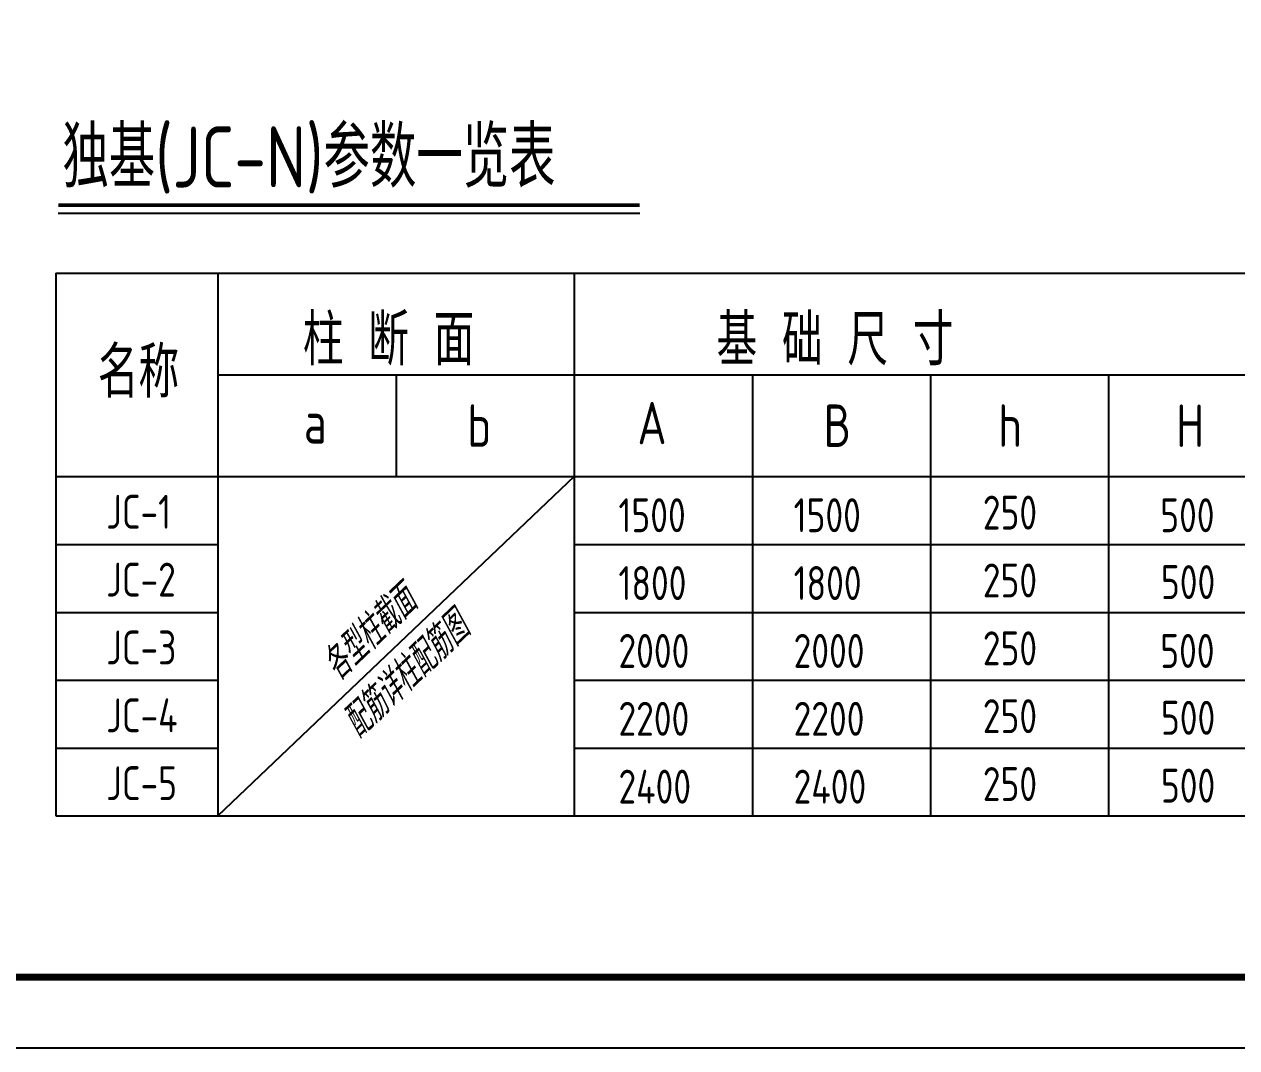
# Model space of a CAD drawing. Extents: x 169490 to 7584583, y -2399407 to 1374371.
# Drawn here: x 2585369 to 2602524, y 813191 to 827671 of the extents above; entities that cross this region are included whole.
import ezdxf

# ---------------------------------------------------------------- set-up
doc = ezdxf.new("R2010")
doc.units = 0
doc.header["$LTSCALE"] = 100
for name, color, linetype in [('350', 7, 'CONTINUOUS'), ('dsptext_col', 2, 'CONTINUOUS'), ('PUB_DIM', 3, 'CONTINUOUS'), ('PUB_TEXT', 4, 'CONTINUOUS'), ('S-WALL-WLINE1', 191, 'CONTINUOUS'), ('TEXT', 7, 'CONTINUOUS'), ('图框', 140, 'CONTINUOUS')]:
    doc.layers.add(name, color=color, linetype=linetype)
doc.styles.add('_HZDX', font='tssdeng.shx', dxfattribs={"width": 0.8, "bigfont": 'tssdchn.shx'})
doc.styles.add('TSSD_REIN', font='tssdeng.shx', dxfattribs={"width": 0.7, "bigfont": 'hztxt.shx'})

msp = doc.modelspace()

# ---------------------------------------------------------------- linework, layer by layer
at = {"layer": '350'}
msp.add_line((2585850.7, 825000), (2594077.8, 825000), dxfattribs=at)
at = {"layer": '350', "const_width": 56}
msp.add_lwpolyline([(2585850.7, 825112.1), (2594077.8, 825112.1)], dxfattribs=at)
at = {"layer": 'dsptext_col', "ltscale": 10}
msp.add_lwpolyline([(2546613, 854191.4), (2610413, 854191.4), (2610413, 814191.4), (2546613, 814191.4)], close=True, dxfattribs=at)
at = {"layer": 'PUB_DIM'}
for p, q in [((2585815.3, 824151.2), (2585815.3, 816471.2)), ((2585815.3, 824151.2), (2608990.6, 824151.2)), ((2588110.6, 824151.2), (2588110.6, 816471.2)), ((2593150.6, 824151.2), (2593150.6, 819351.2)), ((2588110.6, 822711.2), (2608990.6, 822711.2)), ((2590630.6, 822711.2), (2590630.6, 821271.2)), ((2593150.6, 822711.2), (2593150.6, 816471.2)), ((2595670.6, 822711.2), (2595670.6, 816471.2)), ((2598190.6, 822711.2), (2598190.6, 816471.2)), ((2600710.6, 822711.2), (2600710.6, 816471.2)), ((2585815.3, 821271.2), (2603230.6, 821271.2)), ((2585815.3, 820311.2), (2588110.6, 820311.2)), ((2593150.6, 820311.2), (2603230.6, 820311.2)), ((2585815.3, 819351.2), (2588110.6, 819351.2)), ((2585815.3, 819351.2), (2588110.6, 819351.2)), ((2585815.3, 819351.2), (2588110.6, 819351.2)), ((2585815.3, 819351.2), (2588110.6, 819351.2)), ((2585815.3, 819351.2), (2588110.6, 819351.2)), ((2585815.3, 819351.2), (2588110.6, 819351.2)), ((2585815.3, 819351.2), (2588110.6, 819351.2)), ((2585815.3, 819351.2), (2588110.6, 819351.2)), ((2585815.3, 819351.2), (2588110.6, 819351.2)), ((2585815.3, 819351.2), (2588110.6, 819351.2)), ((2585815.3, 819351.2), (2588110.6, 819351.2)), ((2585815.3, 819351.2), (2588110.6, 819351.2)), ((2593150.6, 819351.2), (2603230.6, 819351.2)), ((2593150.6, 819351.2), (2603230.6, 819351.2)), ((2593150.6, 819351.2), (2608990.6, 819351.2)), ((2593150.6, 819351.2), (2603230.6, 819351.2)), ((2585815.3, 818391.2), (2588110.6, 818391.2)), ((2593150.6, 818391.2), (2603230.6, 818391.2)), ((2585815.3, 817431.2), (2588110.6, 817431.2)), ((2585815.3, 817431.2), (2588110.6, 817431.2)), ((2585815.3, 817431.2), (2588110.6, 817431.2)), ((2585815.3, 817431.2), (2588110.6, 817431.2)), ((2585815.3, 817431.2), (2588110.6, 817431.2)), ((2585815.3, 817431.2), (2588110.6, 817431.2)), ((2585815.3, 817431.2), (2588110.6, 817431.2)), ((2585815.3, 817431.2), (2588110.6, 817431.2)), ((2585815.3, 817431.2), (2588110.6, 817431.2)), ((2585815.3, 817431.2), (2588110.6, 817431.2)), ((2585815.3, 817431.2), (2588110.6, 817431.2)), ((2585815.3, 817431.2), (2588110.6, 817431.2)), ((2593150.6, 817431.2), (2603230.6, 817431.2)), ((2593150.6, 817431.2), (2603230.6, 817431.2)), ((2593150.6, 817431.2), (2608990.6, 817431.2)), ((2593150.6, 817431.2), (2603230.6, 817431.2)), ((2585815.3, 816471.2), (2588110.6, 816471.2)), ((2585815.3, 816471.2), (2588110.6, 816471.2)), ((2585815.3, 816471.2), (2588110.6, 816471.2)), ((2585815.3, 816471.2), (2588110.6, 816471.2)), ((2585815.3, 816471.2), (2588110.6, 816471.2)), ((2585815.3, 816471.2), (2588110.6, 816471.2)), ((2585815.3, 816471.2), (2588110.6, 816471.2)), ((2585815.3, 816471.2), (2588110.6, 816471.2)), ((2585815.3, 816471.2), (2588110.6, 816471.2)), ((2585815.3, 816471.2), (2588110.6, 816471.2)), ((2585815.3, 816471.2), (2608990.6, 816471.2)), ((2593150.6, 816471.2), (2603230.6, 816471.2)), ((2593150.6, 816471.2), (2603230.6, 816471.2))]:
    msp.add_line(p, q, dxfattribs=at)
at = {"layer": 'S-WALL-WLINE1', "ltscale": 5}
msp.add_line((2593150.6, 821271.2), (2588110.6, 816471.2), dxfattribs=at)
at = {"layer": 'TEXT', "color": 2}
for p, q in [((2585815.3, 819351.2), (2588110.6, 819351.2)), ((2585815.3, 817431.2), (2588110.6, 817431.2)), ((2585815.3, 816471.2), (2588110.6, 816471.2))]:
    msp.add_line(p, q, dxfattribs=at)
at = {"layer": '图框'}
msp.add_lwpolyline([(2544113, 813191.4), (2618413, 813191.4), (2618413, 855191.4), (2544113, 855191.4)], close=True, dxfattribs=at)
at = {"layer": '图框', "const_width": 100}
msp.add_lwpolyline([(2546613, 814191.4), (2617413, 814191.4), (2617413, 854191.4), (2546613, 854191.4)], close=True, dxfattribs=at)

# ---------------------------------------------------------------- texts
at = {"layer": 'PUB_DIM', "color": 7, "style": 'TSSD_REIN', "oblique": 15, "width": 0.7}
for s, p in [('各型柱截面', (2589831.5, 818349.7)), ('配筋详柱配筋图', (2590116.6, 817540.9))]:
    msp.add_text(s, height=450, rotation=43.60282, dxfattribs=at).set_placement(p)
at = {"layer": 'PUB_TEXT', "color": 0, "style": '_HZDX', "width": 0.8}
msp.add_text('独基(JC-N)参数一览表', height=864, dxfattribs=at).set_placement((2585909.5, 825361.2))
at = {"layer": 'TEXT', "style": 'TSSD_REIN', "width": 0.8}
for s, height, p in [('柱 断 面', 720, (2589310.8, 822846.8)), ('基 础 尺 寸', 720, (2595164, 822846.8)), ('名称', 720, (2586410, 822387.7)), ('b', 600, (2591638.2, 821692.5)), ('A', 600, (2594045.2, 821729.5)), ('B', 600, (2596678.2, 821692.5)), ('h', 600, (2599147.1, 821692.5)), ('H', 600, (2601667.1, 821692.5)), ('a', 600, (2589325, 821739.5)), ('1500', 480, (2593776.5, 820485.3)), ('1500', 480, (2596254.6, 820485.3)), ('250', 480, (2598931.5, 820522.3)), ('500', 480, (2601441.3, 820485.3)), ('1800', 480, (2593776.5, 819525.3)), ('1800', 480, (2596254.6, 819525.3)), ('250', 480, (2598931.5, 819562.3)), ('500', 480, (2601451.5, 819539.5)), ('2000', 480, (2593776.5, 818565.3)), ('2000', 480, (2596254.6, 818565.3)), ('250', 480, (2598931.5, 818602.3)), ('500', 480, (2601441.3, 818565.3)), ('250', 480, (2598931.5, 817642.3)), ('2200', 480, (2593776.5, 817605.3)), ('2200', 480, (2596254.6, 817605.3)), ('500', 480, (2601451.5, 817619.5)), ('2400', 480, (2593776.5, 816645.3)), ('2400', 480, (2596254.6, 816645.3)), ('250', 480, (2598931.5, 816682.3)), ('500', 480, (2601451.5, 816659.5))]:
    msp.add_text(s, height=height, dxfattribs=at).set_placement(p)
at = {"layer": 'TEXT', "color": 1, "style": 'TSSD_REIN', "width": 0.8}
for s, p in [('JC-1', (2586529.5, 820534.2)), ('JC-2', (2586529.5, 819574.2)), ('JC-3', (2586529.5, 818614.2)), ('JC-4', (2586529.5, 817654.2)), ('JC-5', (2586529.5, 816694.2))]:
    msp.add_text(s, height=480, dxfattribs=at).set_placement(p)

doc.saveas('drawing.dxf')
